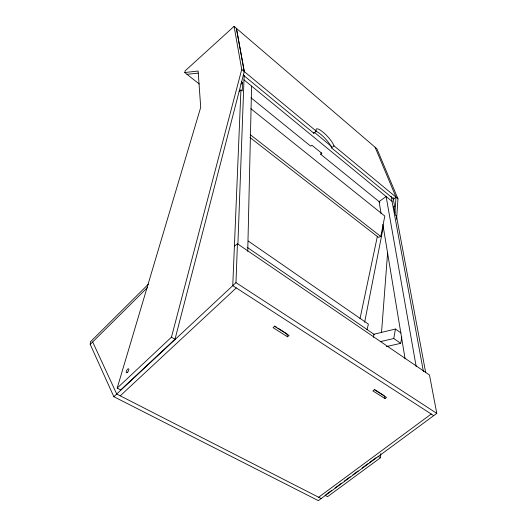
<?xml version="1.0" encoding="UTF-8"?>
<svg xmlns="http://www.w3.org/2000/svg" width="527" height="527" viewBox="0 0 527 527"><rect width="100%" height="100%" fill="white"/><g stroke="black" fill="none" stroke-linecap="round" stroke-linejoin="round"><path stroke-width="0.79" d="M247.73 251.425L251.596 86.099M113.832 396.706L235.971 282.65L237.433 243.77L429.479 375L436.784 413.379L318.354 500.65L113.832 396.706L90.216 344.375L90.44 341.806L148.43 284.145M237.908 243.935L244.159 75.196M241.28 81.441L242.572 82.495L242.236 90.96L240.931 89.9L239.146 91.56M240.931 89.9L232.756 285.647L433.714 415.638M325.047 495.321L327.596 496.638L380.52 457.726L380.79 453.628M396.587 219.258L397.964 198.771L376.937 148.825L234.093 26.35L185.234 70.756L184.766 72.522L187.032 74.307L198.073 73.141M394.934 212.737L396.014 197.157L375.125 147.277M381.528 332.497L387.589 253.032M386.317 346.588L400.731 343.347L401.778 337.036M400.731 343.347L393.781 338.518L395.415 329.026L373.933 334.25L373.353 337.339M249.969 137.501L378.406 237.348L380.797 236.485L384.809 216.07L250.852 108.681M364.631 322.274L383.458 226.228M360 318.71L377.398 236.195M367.023 329.698L368.386 324.125L248.27 241.056M184.766 72.522L198.112 71.033L200.721 107.304L117.185 388.096L120.736 389.927L175.01 339.217L244.278 71.573L236.399 28.326L244.278 71.573M379.96 202.322L320.759 154.332L321.167 152.777M117.185 388.096L171.459 337.168L241.722 69.459L234.093 26.35M90.216 344.375L147.527 287.492M243.217 75.058L313.894 133.305L316.2 131.098A12.944 3.195 47.1 0 1 323.058 132.178A12.944 3.195 47.1 0 1 333.973 145.808L397.964 198.771M240.813 84.142L242.572 82.495M396.014 197.157L393.748 199.107L331.674 147.955L333.973 145.808M120.248 395.823L236.274 287.92M287.518 336.812L289.066 335.482L274.62 326.299L273.072 327.656L287.518 336.812L286.886 333.815L277.973 328.156M320.759 154.332L321.925 153.383L311.872 145.215L310.706 146.177L250.977 97.752M234.403 246.162L237.433 243.77M385.02 398.583L386.528 397.417L374.381 389.703L372.866 390.882L385.02 398.583L384.025 395.573L374.605 389.585M318.631 497.257L431.231 414.038M325.712 494.833L331.667 490.439M334.981 488.002L341.601 483.121M344.25 481.171L350.205 476.777M352.853 474.82L358.149 470.921M362.121 467.989L368.077 463.595M369.401 462.62L376.021 457.739M380.191 341.674L393.781 338.518M321.187 498.562L116.717 394.018L92.673 341.937M171.459 337.168L175.01 339.217M378.004 456.277L380.52 457.726M274.547 325.976L276.603 327.28M235.971 282.65L436.784 413.379M247.117 247.268L374.684 334.757M395.415 329.026L401.054 332.998M250.226 134.648L380.797 236.485M187.006 74.333L199.259 83.991M243.988 79.854L392.068 201.386M314.428 132.382L331.516 146.486M241.722 69.459L316.2 131.098M393.228 197.862L393.748 199.107M393.089 197.935L394.769 206.933L393.781 206.123L395.448 215.135L396.449 215.945L425.717 372.793M391.133 196.301L423.425 371.614M416.198 366.608L386.12 196.505L379.097 201.624L381.107 213.778M382.852 224.318L405.092 358.828M313.894 133.305A12.925 3.241 47 0 1 313.717 132.54M315.502 131.111A12.925 3.241 47 0 1 324.639 137.936A12.925 3.241 47 0 1 331.674 147.955M127.679 372.141A2.233 0.902 -60.9 0 0 128.634 368.828A2.233 0.902 -60.9 0 0 126.322 371.357A2.233 0.902 -60.9 0 0 127.679 372.141"/></g></svg>
